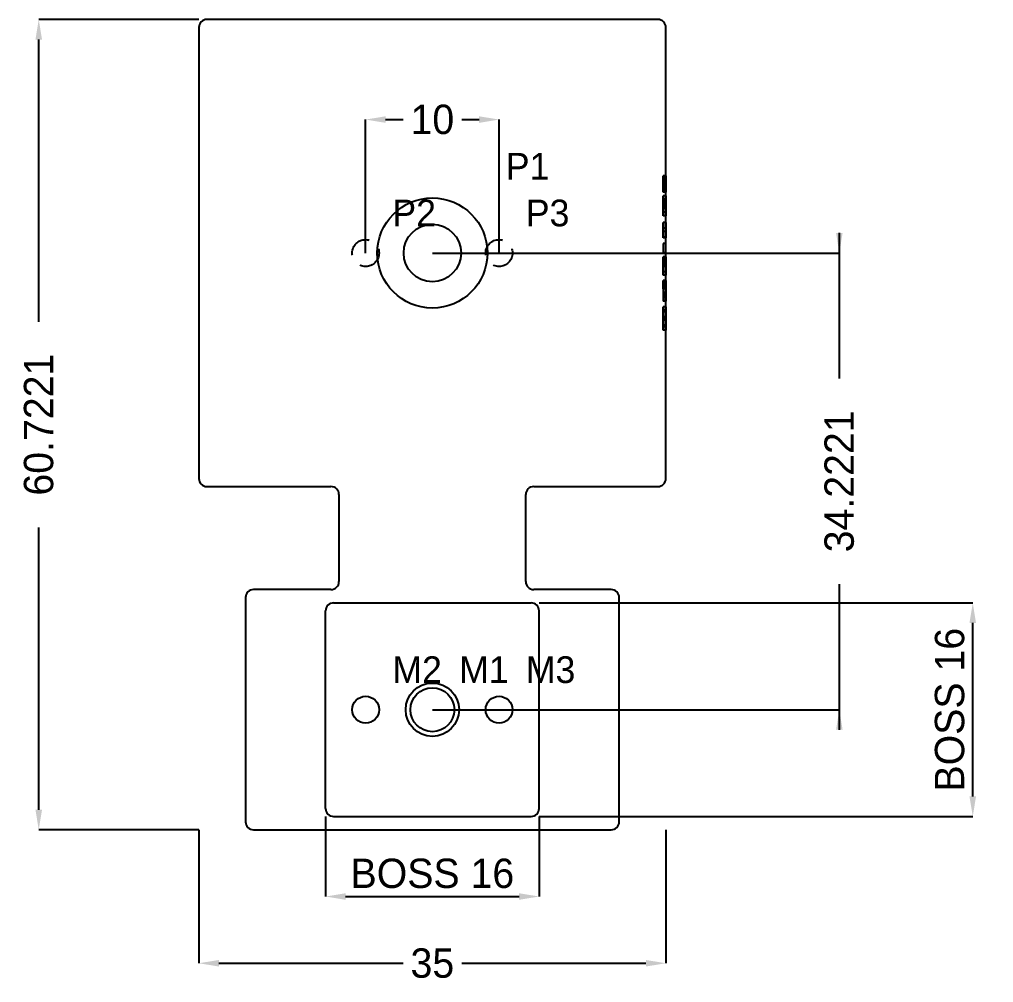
# Model space of a CAD drawing. Header units: millimetres. Extents: x -118 to 171, y -164 to 94.
# Drawn here: x -30.9 to 42.1, y -54.7 to 17.5 of the extents above; entities that cross this region are included whole.
import ezdxf

# ---------------------------------------------------------------- set-up
doc = ezdxf.new("R2010")
doc.units = ezdxf.units.MM
doc.linetypes.add('ZZHIDDEN', pattern=[3, 2, -1])
for name, color, linetype in [('DIMENSIONS', 3, 'CONTINUOUS'), ('HIDDEN', 8, 'ZZHIDDEN'), ('HOLE_IDS', 4, 'CONTINUOUS'), ('THREAD_NOMINAL', 8, 'CONTINUOUS'), ('VISIBLE', 7, 'CONTINUOUS')]:
    doc.layers.add(name, color=color, linetype=linetype)
doc.dimstyles.get("Standard").update_dxf_attribs({"dimtxt": 2.5, "dimasz": 2.5, "dimexe": 1.25, "dimexo": 0.625, "dimtad": 1, "dimcen": 2.5, "dimazin": 3, "dimtfac": 1, "dimtmove": 0, "dimatfit": 3})

# ---------------------------------------------------------------- blocks, each defined once
blk = doc.blocks.new('_CLOSEDFILLED')
at = {"color": 0, "linetype": 'BYBLOCK'}
blk.add_solid([(-1, 0.164), (0, 0), (-1, -0.164)], dxfattribs=at)
blk = doc.blocks.new('*D1')
for p, q in [((-17.5, -43.222), (-17.5, -53.222)), ((17.5, -43.222), (17.5, -53.222)), ((-16, -53.222), (-2.2, -53.222)), ((2.2, -53.222), (16, -53.222))]:
    blk.add_line(p, q)
at = {"layer": 'Defpoints'}
for p in [(-17.5, -43.222), (17.5, -43.222), (-17.5, -53.222)]:
    blk.add_point(p, dxfattribs=at)
at = {"layer": 'DIMENSIONS', "xscale": 1.5, "yscale": 1.5, "rotation": 180}
blk.add_blockref('_CLOSEDFILLED', (-17.5, -53.222), dxfattribs=at)
at = {"layer": 'DIMENSIONS', "xscale": 1.5, "yscale": 1.5}
blk.add_blockref('_CLOSEDFILLED', (17.5, -53.222), dxfattribs=at)
at = {"layer": 'DIMENSIONS', "insert": (0, -53.222), "char_height": 2.2, "attachment_point": 5}
blk.add_mtext('35', dxfattribs=at)
blk = doc.blocks.new('*D2')
for p, q in [((-17.5, 17.5), (-29.5, 17.5)), ((-29.5, -5.161), (-29.5, 16)), ((-29.5, -41.722), (-29.5, -20.561)), ((-17.5, -43.222), (-29.5, -43.222))]:
    blk.add_line(p, q)
at = {"layer": 'Defpoints'}
for p in [(-17.5, 17.5), (-29.5, -43.222), (-17.5, -43.222)]:
    blk.add_point(p, dxfattribs=at)
at = {"layer": 'DIMENSIONS', "xscale": 1.5, "yscale": 1.5}
for p, rotation in [((-29.5, 17.5), 90), ((-29.5, -43.222), 270)]:
    blk.add_blockref('_CLOSEDFILLED', p, dxfattribs=dict(at, rotation=rotation))
at = {"layer": 'DIMENSIONS', "insert": (-29.5, -12.861), "char_height": 2.2, "attachment_point": 5, "rotation": 90}
blk.add_mtext('60.7221', dxfattribs=at)
blk = doc.blocks.new('*D6')
for p, q in [((-8, -42.222), (-8, -48.222)), ((8, -42.222), (8, -48.222)), ((-6.5, -48.222), (6.5, -48.222))]:
    blk.add_line(p, q)
at = {"layer": 'Defpoints'}
for p in [(-8, -42.222), (8, -42.222), (-8, -48.222)]:
    blk.add_point(p, dxfattribs=at)
at = {"layer": 'DIMENSIONS', "xscale": 1.5, "yscale": 1.5, "rotation": 180}
blk.add_blockref('_CLOSEDFILLED', (-8, -48.222), dxfattribs=at)
at = {"layer": 'DIMENSIONS', "xscale": 1.5, "yscale": 1.5}
blk.add_blockref('_CLOSEDFILLED', (8, -48.222), dxfattribs=at)
at = {"layer": 'DIMENSIONS', "insert": (0, -46.497), "char_height": 2.2, "attachment_point": 5}
blk.add_mtext('BOSS 16', dxfattribs=at)
blk = doc.blocks.new('*D7')
for p, q in [((8, -26.222), (40.5, -26.222)), ((40.5, -40.722), (40.5, -27.722)), ((8, -42.222), (40.5, -42.222))]:
    blk.add_line(p, q)
at = {"layer": 'Defpoints'}
for p in [(8, -26.222), (8, -42.222), (40.5, -42.222)]:
    blk.add_point(p, dxfattribs=at)
at = {"layer": 'DIMENSIONS', "xscale": 1.5, "yscale": 1.5}
for p, rotation in [((40.5, -26.222), 90), ((40.5, -42.222), 270)]:
    blk.add_blockref('_CLOSEDFILLED', p, dxfattribs=dict(at, rotation=rotation))
at = {"layer": 'DIMENSIONS', "insert": (38.775, -34.222), "char_height": 2.2, "attachment_point": 5, "rotation": 90}
blk.add_mtext('BOSS 16', dxfattribs=at)
blk = doc.blocks.new('*D8')
for p, q in [((30.5, 1.5), (30.5, -9.411)), ((0, 0), (30.5, 0)), ((30.5, -24.811), (30.5, -35.722)), ((0, -34.222), (30.5, -34.222))]:
    blk.add_line(p, q)
at = {"layer": 'Defpoints'}
for p in [(0, 0), (30.5, 0), (0, -34.222)]:
    blk.add_point(p, dxfattribs=at)
at = {"layer": 'DIMENSIONS', "xscale": 1.5, "yscale": 1.5}
for p, rotation in [((30.5, 0), 270), ((30.5, -34.222), 90)]:
    blk.add_blockref('_CLOSEDFILLED', p, dxfattribs=dict(at, rotation=rotation))
at = {"layer": 'DIMENSIONS', "insert": (30.5, -17.111), "char_height": 2.2, "attachment_point": 5, "rotation": 90}
blk.add_mtext('34.2221', dxfattribs=at)
blk = doc.blocks.new('*D9')
for p, q in [((-5, 0), (-5, 10)), ((-3.5, 10), (-2.2, 10)), ((2.2, 10), (3.5, 10)), ((5, 0), (5, 10))]:
    blk.add_line(p, q)
at = {"layer": 'Defpoints'}
for p in [(-5, 10), (-5, 0), (5, 0)]:
    blk.add_point(p, dxfattribs=at)
at = {"layer": 'DIMENSIONS', "xscale": 1.5, "yscale": 1.5, "rotation": 180}
blk.add_blockref('_CLOSEDFILLED', (-5, 10), dxfattribs=at)
at = {"layer": 'DIMENSIONS', "xscale": 1.5, "yscale": 1.5}
blk.add_blockref('_CLOSEDFILLED', (5, 10), dxfattribs=at)
at = {"layer": 'DIMENSIONS', "insert": (0, 10), "char_height": 2.2, "attachment_point": 5}
blk.add_mtext('10', dxfattribs=at)

msp = doc.modelspace()

# ---------------------------------------------------------------- linework, layer by layer
at = {"layer": 'HIDDEN'}
for p, q in [((17.5, 5.78661), (17.3, 5.78661)), ((17.3, 5.78661), (17.3, 4.5629)), ((17.3, 4.87647), (17.3, 5.78661)), ((17.3, 5.73177), (17.3, 5.77629)), ((17.5, 5.77629), (17.3, 5.77629)), ((17.3, 5.77629), (17.3, 5.76513)), ((17.5, 5.76513), (17.3, 5.76513)), ((17.3, 5.76513), (17.3, 5.73167)), ((17.3, 5.59822), (17.3, 5.73177)), ((17.5, 5.73177), (17.3, 5.73177)), ((17.5, 5.73167), (17.3, 5.73167)), ((17.3, 5.73167), (17.3, 5.66908)), ((17.5, 5.66908), (17.3, 5.66908)), ((17.3, 5.66908), (17.3, 5.56972)), ((17.3, 5.3898), (17.3, 5.59822)), ((17.5, 5.59822), (17.3, 5.59822)), ((17.5, 5.56972), (17.3, 5.56972)), ((17.3, 5.56972), (17.3, 5.50227)), ((17.3, 5.50186), (17.3, 5.51436)), ((17.5, 5.51436), (17.3, 5.51436)), ((17.3, 5.51436), (17.3, 5.4874)), ((17.5, 5.50227), (17.3, 5.50227)), ((17.3, 5.50227), (17.3, 5.36439)), ((17.3, 5.46437), (17.3, 5.50186)), ((17.5, 5.50186), (17.3, 5.50186)), ((17.5, 5.4874), (17.3, 5.4874)), ((17.3, 5.4874), (17.3, 5.40653)), ((17.3, 5.39589), (17.3, 5.46437)), ((17.5, 5.46437), (17.3, 5.46437)), ((17.5, 5.40653), (17.3, 5.40653)), ((17.3, 5.40653), (17.3, 5.28238)), ((17.3, 5.28961), (17.3, 5.39589)), ((17.5, 5.39589), (17.3, 5.39589)), ((17.3, 5.12064), (17.3, 5.3898)), ((17.5, 5.3898), (17.3, 5.3898)), ((17.3, 5.36439), (17.3, 5.15606)), ((17.3, 5.1762), (17.3, 5.28961)), ((17.5, 5.28961), (17.3, 5.28961)), ((17.5, 5.28238), (17.3, 5.28238)), ((17.3, 5.28238), (17.3, 5.12559)), ((17.3, 4.96736), (17.3, 5.1762)), ((17.5, 5.1762), (17.3, 5.1762)), ((17.3, 5.15606), (17.3, 4.87647)), ((17.5, 5.12559), (17.3, 5.12559)), ((17.3, 5.12559), (17.3, 4.99948)), ((17.3, 5.00114), (17.3, 5.12064)), ((17.5, 5.12064), (17.3, 5.12064)), ((17.5, 5.78661), (17.5, 4.87647)), ((17.5, 4.5629), (17.5, 5.78661)), ((17.5, 5.76513), (17.5, 5.77629)), ((17.5, 5.77629), (17.5, 5.73177)), ((17.5, 5.73167), (17.5, 5.76513)), ((17.5, 5.73177), (17.5, 5.59822)), ((17.5, 5.66908), (17.5, 5.73167)), ((17.5, 5.56972), (17.5, 5.66908)), ((17.5, 5.59822), (17.5, 5.3898)), ((17.5, 5.50227), (17.5, 5.56972)), ((17.5, 5.4874), (17.5, 5.51436)), ((17.5, 5.51436), (17.5, 5.50186)), ((17.5, 5.36439), (17.5, 5.50227)), ((17.5, 5.50186), (17.5, 5.46437)), ((17.5, 5.40653), (17.5, 5.4874)), ((17.5, 5.46437), (17.5, 5.39589)), ((17.5, 5.28238), (17.5, 5.40653)), ((17.5, 5.39589), (17.5, 5.28961)), ((17.5, 5.3898), (17.5, 5.12064)), ((17.5, 5.15606), (17.5, 5.36439)), ((17.5, 5.28961), (17.5, 5.1762)), ((17.5, 5.12559), (17.5, 5.28238)), ((17.5, 5.1762), (17.5, 4.96736)), ((17.5, 4.87647), (17.5, 5.15606)), ((17.5, 4.99948), (17.5, 5.12559)), ((17.5, 5.12064), (17.5, 5.00114)), ((17.3, 4.86986), (17.3, 5.00114)), ((17.5, 5.00114), (17.3, 5.00114)), ((17.5, 4.99948), (17.3, 4.99948)), ((17.3, 4.99948), (17.3, 4.86656)), ((17.3, 4.73817), (17.3, 4.96736)), ((17.5, 4.87647), (17.3, 4.87647)), ((17.3, 4.72795), (17.3, 4.86986)), ((17.5, 4.86986), (17.3, 4.86986)), ((17.5, 4.86656), (17.3, 4.86656)), ((17.3, 4.86656), (17.3, 4.72588)), ((17.3, 4.5629), (17.3, 4.73817)), ((17.3, 4.57571), (17.3, 4.72795)), ((17.5, 4.72795), (17.3, 4.72795)), ((17.5, 4.72588), (17.3, 4.72588)), ((17.3, 4.72588), (17.3, 4.57571)), ((17.5, 4.57571), (17.3, 4.57571)), ((17.5, 4.5629), (17.3, 4.5629)), ((17.5, 5.00114), (17.5, 4.86986)), ((17.5, 4.86656), (17.5, 4.99948)), ((17.5, 4.96736), (17.5, 4.73817)), ((17.5, 4.86986), (17.5, 4.72795)), ((17.5, 4.72588), (17.5, 4.86656)), ((17.5, 4.73817), (17.5, 4.5629)), ((17.5, 4.72795), (17.5, 4.57571)), ((17.5, 4.57571), (17.5, 4.72588)), ((17.3, 4.0283), (17.3, 4.29312)), ((17.5, 4.29312), (17.3, 4.29312)), ((17.3, 4.29312), (17.3, 4.0126)), ((17.3, 3.99546), (17.3, 4.03615)), ((17.5, 4.03615), (17.3, 4.03615)), ((17.3, 4.03615), (17.3, 4.01498)), ((17.3, 3.94836), (17.3, 4.0283)), ((17.5, 4.0283), (17.3, 4.0283)), ((17.5, 4.01498), (17.3, 4.01498)), ((17.3, 4.01498), (17.3, 3.95146)), ((17.5, 4.0126), (17.3, 4.0126)), ((17.3, 4.0126), (17.3, 3.76637)), ((17.3, 3.87337), (17.3, 3.99546)), ((17.5, 3.99546), (17.3, 3.99546)), ((17.5, 3.95146), (17.3, 3.95146)), ((17.3, 3.95146), (17.3, 3.84766)), ((17.3, 3.86883), (17.3, 3.94836)), ((17.5, 3.94836), (17.3, 3.94836)), ((17.3, 3.66866), (17.3, 3.87337)), ((17.5, 3.87337), (17.3, 3.87337)), ((17.5, 3.86883), (17.3, 3.86883)), ((17.3, 3.78837), (17.3, 3.86883)), ((17.5, 3.84766), (17.3, 3.84766)), ((17.3, 3.84766), (17.3, 3.70564)), ((17.3, 3.70564), (17.3, 3.78837)), ((17.5, 3.78837), (17.3, 3.78837)), ((17.5, 3.76637), (17.3, 3.76637)), ((17.3, 3.76637), (17.3, 3.67207)), ((17.3, 3.73693), (17.3, 3.761)), ((17.5, 3.761), (17.3, 3.761)), ((17.3, 3.66474), (17.3, 3.73693)), ((17.5, 3.73693), (17.3, 3.73693)), ((17.5, 3.70564), (17.3, 3.70564)), ((17.5, 3.67207), (17.3, 3.67207)), ((17.3, 3.67207), (17.3, 3.58087)), ((17.3, 3.38009), (17.3, 3.66866)), ((17.5, 3.66866), (17.3, 3.66866)), ((17.3, 3.54545), (17.3, 3.66474)), ((17.5, 3.66474), (17.3, 3.66474)), ((17.5, 4.0126), (17.5, 4.29312)), ((17.5, 4.29312), (17.5, 4.0283)), ((17.5, 4.01498), (17.5, 4.03615)), ((17.5, 4.03615), (17.5, 3.99546)), ((17.5, 4.0283), (17.5, 3.94836)), ((17.5, 3.95146), (17.5, 4.01498)), ((17.5, 3.76637), (17.5, 4.0126)), ((17.5, 3.99546), (17.5, 3.87337)), ((17.5, 3.84766), (17.5, 3.95146)), ((17.5, 3.94836), (17.5, 3.86883)), ((17.5, 3.87337), (17.5, 3.66866)), ((17.5, 3.86883), (17.5, 3.78837)), ((17.5, 3.70564), (17.5, 3.84766)), ((17.5, 3.78837), (17.5, 3.70564)), ((17.5, 3.67207), (17.5, 3.76637)), ((17.5, 3.761), (17.5, 3.73693)), ((17.5, 3.73693), (17.5, 3.66474)), ((17.5, 3.58087), (17.5, 3.67207)), ((17.5, 3.66866), (17.5, 3.38009)), ((17.5, 3.66474), (17.5, 3.54545)), ((17.5, 3.58087), (17.3, 3.58087)), ((17.3, 3.58087), (17.3, 3.4749)), ((17.3, 3.38009), (17.3, 3.54545)), ((17.5, 3.54545), (17.3, 3.54545)), ((17.5, 3.4749), (17.3, 3.4749)), ((17.3, 3.4749), (17.3, 3.33629)), ((17.3, 2.79137), (17.3, 3.38009)), ((17.5, 3.38009), (17.3, 3.38009)), ((17.3, 3.05206), (17.3, 3.38009)), ((17.5, 3.33629), (17.3, 3.33629)), ((17.3, 3.33629), (17.3, 3.05206)), ((17.5, 3.05206), (17.3, 3.05206)), ((17.3, 3.05206), (17.3, 2.79137)), ((17.5, 3.4749), (17.5, 3.58087)), ((17.5, 3.54545), (17.5, 3.38009)), ((17.5, 3.33629), (17.5, 3.4749)), ((17.5, 3.38009), (17.5, 2.79137)), ((17.5, 3.38009), (17.5, 3.05206)), ((17.5, 3.05206), (17.5, 3.33629)), ((17.5, 2.79137), (17.5, 3.05206)), ((17.5, 2.79137), (17.3, 2.79137)), ((17.3, 1.86181), (17.3, 2.28775)), ((17.5, 2.28775), (17.3, 2.28775)), ((17.3, 2.28775), (17.3, 1.17765)), ((17.5, 1.17765), (17.5, 2.28775)), ((17.5, 2.28775), (17.5, 1.86181)), ((17.3, 1.60112), (17.3, 1.86181)), ((17.5, 1.86181), (17.3, 1.86181)), ((17.5, 1.60359), (17.3, 1.60359)), ((17.3, 1.60359), (17.3, 1.14005)), ((17.3, 1.17765), (17.3, 1.60359)), ((17.3, 1.14005), (17.3, 1.60112)), ((17.5, 1.60112), (17.3, 1.60112)), ((17.5, 1.86181), (17.5, 1.60112)), ((17.5, 1.14005), (17.5, 1.60359)), ((17.5, 1.60359), (17.5, 1.17765)), ((17.5, 1.60112), (17.5, 1.14005)), ((17.5, 1.17765), (17.3, 1.17765)), ((17.5, 1.14005), (17.3, 1.14005)), ((17.5, 0.72072), (17.3, 0.72072)), ((17.3, 0.72072), (17.3, 0.02499)), ((17.5, 0.02499), (17.3, 0.02499)), ((17.5, 0.02499), (17.5, 0.72072)), ((17.3, -0.31812), (17.3, -0.29147)), ((17.5, -0.29147), (17.3, -0.29147)), ((17.3, -0.29147), (17.3, -0.33536)), ((17.3, -0.39806), (17.3, -0.31812)), ((17.5, -0.31812), (17.3, -0.31812)), ((17.5, -0.33536), (17.3, -0.33536)), ((17.3, -0.33536), (17.3, -0.46705)), ((17.3, -0.412), (17.3, -0.37162)), ((17.5, -0.37162), (17.3, -0.37162)), ((17.3, -0.37162), (17.3, -0.39227)), ((17.5, -0.39227), (17.3, -0.39227)), ((17.3, -0.39227), (17.3, -0.45424)), ((17.3, -0.52613), (17.3, -0.39806)), ((17.5, -0.39806), (17.3, -0.39806)), ((17.3, -0.53315), (17.3, -0.412)), ((17.5, -0.412), (17.3, -0.412)), ((17.5, -0.45424), (17.3, -0.45424)), ((17.3, -0.45424), (17.3, -0.55629)), ((17.5, -0.46705), (17.3, -0.46705)), ((17.3, -0.46705), (17.3, -0.67982)), ((17.3, -0.69717), (17.3, -0.52613)), ((17.5, -0.52613), (17.3, -0.52613)), ((17.5, -0.53315), (17.3, -0.53315)), ((17.3, -0.72857), (17.3, -0.53315)), ((17.5, -0.55629), (17.3, -0.55629)), ((17.3, -0.55629), (17.3, -0.69717)), ((17.3, -0.59203), (17.3, -0.56662)), ((17.5, -0.56662), (17.3, -0.56662)), ((17.3, -0.66825), (17.3, -0.59203)), ((17.5, -0.59203), (17.3, -0.59203)), ((17.3, -0.65741), (17.3, -0.63396)), ((17.5, -0.63396), (17.3, -0.63396)), ((17.3, -0.72774), (17.3, -0.65741)), ((17.5, -0.65741), (17.3, -0.65741)), ((17.3, -0.79674), (17.3, -0.66825)), ((17.5, -0.66825), (17.3, -0.66825)), ((17.5, -0.67982), (17.3, -0.67982)), ((17.3, -0.67982), (17.3, -0.96695)), ((17.5, -0.69717), (17.3, -0.69717)), ((17.3, -0.84549), (17.3, -0.72774)), ((17.5, -0.72774), (17.3, -0.72774)), ((17.3, -0.99256), (17.3, -0.72857)), ((17.5, -0.72857), (17.3, -0.72857)), ((17.5, -0.33536), (17.5, -0.29147)), ((17.5, -0.29147), (17.5, -0.31812)), ((17.5, -0.31812), (17.5, -0.39806)), ((17.5, -0.46705), (17.5, -0.33536)), ((17.5, -0.39227), (17.5, -0.37162)), ((17.5, -0.37162), (17.5, -0.412)), ((17.5, -0.45424), (17.5, -0.39227)), ((17.5, -0.39806), (17.5, -0.52613)), ((17.5, -0.412), (17.5, -0.53315)), ((17.5, -0.55629), (17.5, -0.45424)), ((17.5, -0.67982), (17.5, -0.46705)), ((17.5, -0.52613), (17.5, -0.69717)), ((17.5, -0.53315), (17.5, -0.72857)), ((17.5, -0.69717), (17.5, -0.55629)), ((17.5, -0.56662), (17.5, -0.59203)), ((17.5, -0.59203), (17.5, -0.66825)), ((17.5, -0.63396), (17.5, -0.65741)), ((17.5, -0.65741), (17.5, -0.72774)), ((17.5, -0.66825), (17.5, -0.79674)), ((17.5, -0.96695), (17.5, -0.67982)), ((17.5, -0.72774), (17.5, -0.84549)), ((17.5, -0.72857), (17.5, -0.99256)), ((17.3, -0.97976), (17.3, -0.79674)), ((17.5, -0.79674), (17.3, -0.79674)), ((17.3, -1.01198), (17.3, -0.84549)), ((17.5, -0.84549), (17.3, -0.84549)), ((17.5, -0.96695), (17.3, -0.96695)), ((17.3, -0.96695), (17.3, -1.65895)), ((17.3, -1.39826), (17.3, -0.97976)), ((17.5, -0.97976), (17.3, -0.97976)), ((17.3, -1.65895), (17.3, -0.99256)), ((17.5, -0.99256), (17.3, -0.99256)), ((17.3, -1.39826), (17.3, -1.01198)), ((17.5, -1.01198), (17.3, -1.01198)), ((17.5, -1.39826), (17.3, -1.39826)), ((17.5, -0.79674), (17.5, -0.97976)), ((17.5, -0.84549), (17.5, -1.01198)), ((17.5, -1.65895), (17.5, -0.96695)), ((17.5, -0.97976), (17.5, -1.39826)), ((17.5, -0.99256), (17.5, -1.65895)), ((17.5, -1.01198), (17.5, -1.39826)), ((17.5, -1.65895), (17.3, -1.65895)), ((17.3, -2.19789), (17.3, -2.06176)), ((17.5, -2.06176), (17.3, -2.06176)), ((17.3, -2.06176), (17.3, -2.20264)), ((17.3, -2.20078), (17.3, -2.06176)), ((17.5, -2.19789), (17.5, -2.06176)), ((17.5, -2.06176), (17.5, -2.20078)), ((17.5, -2.20264), (17.5, -2.06176)), ((17.3, -2.3427), (17.3, -2.19789)), ((17.5, -2.19789), (17.3, -2.19789)), ((17.3, -2.34931), (17.3, -2.20078)), ((17.5, -2.20078), (17.3, -2.20078)), ((17.5, -2.20264), (17.3, -2.20264)), ((17.3, -2.20264), (17.3, -2.35179)), ((17.3, -2.49649), (17.3, -2.3427)), ((17.5, -2.3427), (17.3, -2.3427)), ((17.3, -2.50713), (17.3, -2.34931)), ((17.5, -2.34931), (17.3, -2.34931)), ((17.5, -2.35179), (17.3, -2.35179)), ((17.3, -2.35179), (17.3, -2.50899)), ((17.5, -2.49649), (17.3, -2.49649)), ((17.3, -2.49649), (17.3, -2.65957)), ((17.3, -2.67486), (17.3, -2.50713)), ((17.5, -2.50713), (17.3, -2.50713)), ((17.5, -2.50899), (17.3, -2.50899)), ((17.3, -2.50899), (17.3, -2.67486)), ((17.5, -2.65957), (17.3, -2.65957)), ((17.3, -2.65957), (17.3, -2.95135)), ((17.5, -2.67486), (17.3, -2.67486)), ((17.3, -2.67486), (17.3, -3.06631)), ((17.5, -2.3427), (17.5, -2.19789)), ((17.5, -2.20078), (17.5, -2.34931)), ((17.5, -2.35179), (17.5, -2.20264)), ((17.5, -2.49649), (17.5, -2.3427)), ((17.5, -2.34931), (17.5, -2.50713)), ((17.5, -2.50899), (17.5, -2.35179)), ((17.5, -2.65957), (17.5, -2.49649)), ((17.5, -2.50713), (17.5, -2.67486)), ((17.5, -2.67486), (17.5, -2.50899)), ((17.5, -2.65957), (17.5, -2.95135)), ((17.5, -2.67486), (17.5, -3.06631)), ((17.5, -2.95135), (17.3, -2.95135)), ((17.3, -2.95135), (17.3, -3.16567)), ((17.5, -3.06631), (17.3, -3.06631)), ((17.3, -3.06631), (17.3, -3.3648)), ((17.5, -3.16567), (17.3, -3.16567)), ((17.3, -3.16567), (17.3, -3.29736)), ((17.5, -3.29736), (17.3, -3.29736)), ((17.3, -3.29736), (17.3, -3.34125)), ((17.5, -3.34125), (17.3, -3.34125)), ((17.5, -3.3648), (17.3, -3.3648)), ((17.3, -3.3648), (17.3, -3.5535)), ((17.5, -3.5535), (17.3, -3.5535)), ((17.3, -3.5535), (17.3, -3.6164)), ((17.5, -3.6164), (17.3, -3.6164)), ((17.5, -2.95135), (17.5, -3.16567)), ((17.5, -3.06631), (17.5, -3.3648)), ((17.5, -3.16567), (17.5, -3.29736)), ((17.5, -3.29736), (17.5, -3.34125)), ((17.5, -3.3648), (17.5, -3.5535)), ((17.5, -3.5535), (17.5, -3.6164)), ((17.5, -4.02293), (17.3, -4.02293)), ((17.3, -4.02293), (17.3, -4.27742)), ((17.3, -4.41169), (17.3, -4.02293)), ((17.5, -4.27742), (17.3, -4.27742)), ((17.3, -4.27742), (17.3, -4.77443)), ((17.5, -4.27742), (17.5, -4.02293)), ((17.5, -4.02293), (17.5, -4.41169)), ((17.5, -4.77443), (17.5, -4.27742)), ((17.3, -4.90622), (17.3, -4.41169)), ((17.5, -4.41169), (17.3, -4.41169)), ((17.5, -4.77443), (17.3, -4.77443)), ((17.3, -4.77443), (17.3, -5.03636)), ((17.3, -5.39785), (17.3, -4.90622)), ((17.5, -4.90622), (17.3, -4.90622)), ((17.5, -5.03636), (17.3, -5.03636)), ((17.3, -5.03636), (17.3, -5.53336)), ((17.5, -4.41169), (17.5, -4.90622)), ((17.5, -5.03636), (17.5, -4.77443)), ((17.5, -4.90622), (17.5, -5.39785)), ((17.5, -5.53336), (17.5, -5.03636)), ((17.3, -5.78661), (17.3, -5.39785)), ((17.5, -5.39785), (17.3, -5.39785)), ((17.5, -5.53336), (17.3, -5.53336)), ((17.3, -5.53336), (17.3, -5.78661)), ((17.5, -5.78661), (17.3, -5.78661)), ((17.5, -5.39785), (17.5, -5.78661)), ((17.5, -5.78661), (17.5, -5.53336))]:
    msp.add_line(p, q, dxfattribs=at)
for centre in [(-5, 0), (5, 0)]:
    msp.add_circle(centre, 1.005, dxfattribs=at)
at = {"layer": 'THREAD_NOMINAL'}
msp.add_circle((0, -34.22209), 2, dxfattribs=at)
at = {"layer": 'VISIBLE'}
for p, q in [((-17.5, 16.9), (-17.5, -16.9)), ((16.9, 17.5), (-16.9, 17.5)), ((17.5, -16.9), (17.5, 16.9)), ((-16.9, -17.5), (-7.6, -17.5)), ((7.6, -17.5), (16.9, -17.5)), ((-7, -18.1), (-7, -24.62209)), ((7, -24.62209), (7, -18.1)), ((-7.6, -25.22209), (-13.4, -25.22209)), ((13.4, -25.22209), (7.6, -25.22209)), ((-14, -25.82209), (-14, -42.62209)), ((-7.4, -26.22209), (7.4, -26.22209)), ((14, -42.62209), (14, -25.82209)), ((-8, -41.62209), (-8, -26.82209)), ((8, -41.62209), (8, -26.82209)), ((-7.4, -42.22209), (7.4, -42.22209)), ((-13.4, -43.22209), (13.4, -43.22209))]:
    msp.add_line(p, q, dxfattribs=at)
for centre, radius in [((0, 0), 4.125), ((0, 0), 2.15), ((0, -34.22209), 1.65), ((-5, -34.22209), 1.005), ((5, -34.22209), 1.005)]:
    msp.add_circle(centre, radius, dxfattribs=at)
for centre, start, end in [((-16.9, 16.9), 90, 180), ((16.9, 16.9), 0, 90), ((-16.9, -16.9), 180, 270), ((-7.6, -18.1), 0, 90), ((7.6, -18.1), 90, 180), ((16.9, -16.9), 270, 0), ((-7.6, -24.62209), 270, 0), ((7.6, -24.62209), 180, 270), ((-13.4, -25.82209), 90, 180), ((13.4, -25.82209), 0, 90), ((-7.4, -26.82209), 90, 180), ((7.4, -26.82209), 0, 90), ((-7.4, -41.62209), 180, 270), ((7.4, -41.62209), 270, 0), ((-13.4, -42.62209), 180, 270), ((13.4, -42.62209), 270, 0)]:
    msp.add_arc(centre, 0.6, start, end, dxfattribs=at)

# ---------------------------------------------------------------- texts
at = {"layer": 'HOLE_IDS'}
for s, p in [('P1', (5.5, 5.5)), ('P2', (-3, 2)), ('P3', (7, 2)), ('M2', (-3, -32.22209)), ('M1', (2, -32.22209)), ('M3', (7, -32.22209))]:
    msp.add_text(s, height=2, dxfattribs=at).set_placement(p)

# ---------------------------------------------------------------- dimensions: what is measured, and where the dimension line sits
at = {"layer": 'DIMENSIONS'}
for base, p1, p2, picture, middle in [((-29.5, -43.22209), (-17.5, -43.22209), (-17.5, 17.5), '*D2', (-29.5, -12.86104)), ((30.5, 0), (0, 0), (0, -34.22209), '*D8', (30.5, -17.11104))]:
    dim = msp.add_linear_dim(base=base, p1=p1, p2=p2, angle=90, dimstyle='Standard', override={"dimtxt": 2.2, "dimasz": 1.5, "dimdec": 4, "dimdsep": 46}, dxfattribs=at)
    dim.commit()
    dim.dimension.update_dxf_attribs({"geometry": picture, "text_midpoint": middle})
for base, p1, p2, picture, middle in [((-5, 10), (-5, 0), (5, 0), '*D9', (0, 10)), ((-17.5, -53.22209), (-17.5, -43.22209), (17.5, -43.22209), '*D1', (0, -53.22209))]:
    dim = msp.add_linear_dim(base=base, p1=p1, p2=p2, dimstyle='Standard', override={"dimtxt": 2.2, "dimasz": 1.5, "dimdec": 4, "dimdsep": 46}, dxfattribs=at)
    dim.commit()
    dim.dimension.update_dxf_attribs({"geometry": picture, "text_midpoint": middle})
dim = msp.add_linear_dim(base=(40.5, -42.22209), p1=(8, -42.22209), p2=(8, -26.22209), angle=90, text='BOSS 16', dimstyle='Standard', override={"dimtxt": 2.2, "dimasz": 1.5, "dimdec": 4, "dimdsep": 46}, dxfattribs=at)
dim.commit()
dim.dimension.update_dxf_attribs({"geometry": '*D7', "text_midpoint": (38.775, -34.22209)})
dim = msp.add_linear_dim(base=(-8, -48.22209), p1=(-8, -42.22209), p2=(8, -42.22209), text='BOSS 16', dimstyle='Standard', override={"dimtxt": 2.2, "dimasz": 1.5, "dimdec": 4, "dimdsep": 46}, dxfattribs=at)
dim.commit()
dim.dimension.update_dxf_attribs({"geometry": '*D6', "text_midpoint": (0, -46.49709)})

doc.saveas('drawing.dxf')
